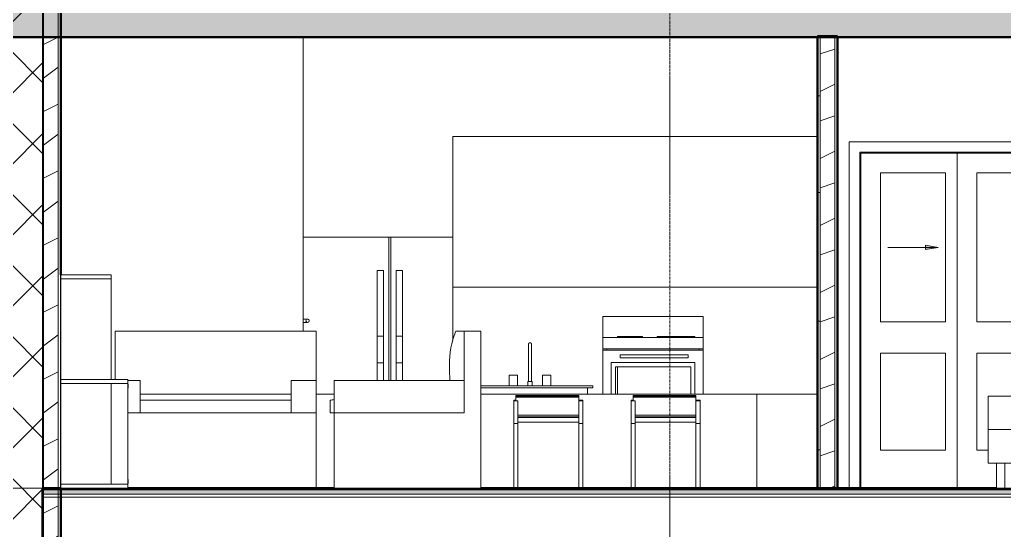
# Model space of a CAD drawing. Header units: inches. Extents: x -4169 to 1833, y -300 to 585.
# Drawn here: x -157.7 to 77.5, y 258 to 379.9 of the extents above; entities that cross this region are included whole.
import ezdxf

# ---------------------------------------------------------------- set-up
doc = ezdxf.new("R2010")
doc.units = ezdxf.units.IN
doc.header["$MEASUREMENT"] = 0
doc.linetypes.add('Grid Line 1_2_', pattern=[0.875, 0.5, -0.125, 0.125, -0.125])
for name, color, linetype, lineweight in [('0-4', 7, 'Continuous', 9), ('0-7', 130, 'Continuous', 5), ('A-DETL-GENF-1', 92, 'Continuous', 13), ('A-DETL-GENF-2', 7, 'Continuous', 9), ('A-DOOR-3', 7, 'Continuous', 9), ('A-DOOR-FRAM-1', 7, 'Continuous', 9), ('A-FLOR-2', 192, 'Continuous', 50), ('A-FLOR-LEVL-1', 51, 'Grid Line 1_2_', 9), ('A-FLOR-MCUT', 51, 'Continuous', 13), ('A-FLOR-PATT-1', 8, 'Continuous', 9), ('A-ROOF-1', 132, 'Continuous', 50), ('A-ROOF-PATT-1', 132, 'Continuous', 9), ('A-WALL-1', 250, 'Continuous', 50), ('A-WALL-2', 10, 'Continuous', 13), ('A-WALL-PATT-1', 7, 'Continuous', 9), ('A-WALL-PATT-2', 253, 'Continuous', 9), ('A-WALL-PATT-4', 252, 'Continuous', 9), ('I-FURN', 30, 'Continuous', 9), ('I-FURN-1', 7, 'Continuous', 9), ('I-WALL-2', 10, 'Continuous', 13), ('P-SANR-FIXT-1', 7, 'Continuous', 9), ('Q-CASE-1', 7, 'Continuous', 9), ('Q-SPCQ-1', 7, 'Continuous', 9), ('S-GRID-1', 1, 'Grid Line 1_2_', 9)]:
    doc.layers.add(name, color=color, linetype=linetype, lineweight=lineweight)
pattern_1 = [(0, (-10964.796, 146.633), (30.72, 7.68), [1.267, -21.773, 1.267, -21.773, -122.88]), (0, (-10964.796, 146.633), (30.72, 7.68), [-46.08, 1.267, -44.813, 1.267, -21.773, -53.76]), (0, (-10964.796, 146.633), (30.72, 7.68), [-115.2, 1.267, -14.093, 1.267, -37.133]), (120, (-10953.276, 150.473), (-22.01108, 22.7643), [1.267, -21.773, 1.267, -21.773, -122.88]), (120, (-10953.276, 150.473), (-22.01108, 22.7643), [-46.08, 1.267, -44.813, 1.267, -21.773, -53.76]), (120, (-10953.276, 150.473), (-22.01108, 22.7643), [-115.2, 1.267, -14.093, 1.267, -37.133]), (240, (-10949.436, 165.833), (-8.70892, -30.4443), [1.267, -21.773, 1.267, -21.773, -122.88]), (240, (-10949.436, 165.833), (-8.70892, -30.4443), [-46.08, 1.267, -44.813, 1.267, -21.773, -53.76]), (240, (-10949.436, 165.833), (-8.70892, -30.4443), [-115.2, 1.267, -14.093, 1.267, -37.133])]
pattern_2 = [(216.87, (-10958.398, 162.627), (47.980943, 31.987086), [7.997, -71.971]), (206.565, (-10948.802, 157.829), (-15.99371, -15.99413), [17.881, -17.881]), (198.435, (-10948.802, 149.832), (-31.98674, -15.99388), [10.115, -40.461])]

# ---------------------------------------------------------------- blocks, each defined once
blk = doc.blocks.new('CTR - 2nd Phase_rvt-2-BUILDING SECTION - EAST_WEST - LOOKING SOUTH')
at = {"layer": 'A-FLOR-LEVL-1'}
blk.add_line((-12558.48, 268), (-9609.49, 268), dxfattribs=at)
blk = doc.blocks.new('FOLDING_SLIDING CLOSET - 48_ x 80_-V88-BUILDING SECTION - EAST_WEST - LOOKING SOUTH')
at = {"layer": 'A-DETL-GENF-1'}
blk.add_hatch(color=256, dxfattribs=at).paths.add_polyline_path([(-11224.12, 325), (-11221.11, 325.53), (-11224.12, 326.06)], flags=0)
at = {"layer": 'A-DETL-GENF-2'}
for p, q in [((-11233.11, 325.53), (-11221.11, 325.53)), ((-11224.12, 326.06), (-11221.11, 325.53)), ((-11224.12, 325), (-11224.12, 326.06)), ((-11221.11, 325.53), (-11224.12, 325))]:
    blk.add_line(p, q, dxfattribs=at)
at = {"layer": 'A-DOOR-3'}
for p, q in [((-11242.36, 350.75), (-11242.36, 268)), ((-11188.86, 350.75), (-11242.36, 350.75)), ((-11188.86, 290), (-11188.86, 350.75)), ((-11239.86, 348.25), (-11239.86, 268)), ((-11239.86, 348.25), (-11191.36, 348.25)), ((-11191.61, 348), (-11216.61, 348)), ((-11216.61, 348), (-11216.61, 268)), ((-11191.61, 290), (-11191.61, 348)), ((-11191.36, 348.25), (-11191.36, 290)), ((-11234.86, 307.75), (-11234.86, 343.31)), ((-11234.86, 343.31), (-11219.36, 343.31)), ((-11219.36, 343.31), (-11219.36, 307.75)), ((-11211.86, 307.75), (-11211.86, 343.31)), ((-11211.86, 343.31), (-11196.36, 343.31)), ((-11196.36, 343.31), (-11196.36, 307.75)), ((-11219.36, 307.75), (-11234.86, 307.75)), ((-11196.36, 307.75), (-11211.86, 307.75)), ((-11234.86, 277.12), (-11234.86, 300.25)), ((-11234.86, 300.25), (-11219.36, 300.25)), ((-11219.36, 300.25), (-11219.36, 277.12)), ((-11211.86, 277.12), (-11211.86, 300.25)), ((-11211.86, 300.25), (-11196.36, 300.25)), ((-11196.36, 300.25), (-11196.36, 290)), ((-11219.36, 277.12), (-11234.86, 277.12)), ((-11209.19, 277.12), (-11211.86, 277.12)), ((-11191.61, 268), (-11191.61, 274)), ((-11191.36, 274), (-11191.36, 268)), ((-11188.86, 268), (-11188.86, 274))]:
    blk.add_line(p, q, dxfattribs=at)
at = {"layer": 'A-DOOR-FRAM-1'}
for p, q in [((-11239.61, 348), (-11239.61, 268)), ((-11239.61, 348), (-11191.61, 348)), ((-11191.61, 348), (-11191.61, 290)), ((-11191.61, 274), (-11191.61, 268))]:
    blk.add_line(p, q, dxfattribs=at)
blk = doc.blocks.new('Bed-Standard - King 78_ x 80_-V89-BUILDING SECTION - EAST_WEST - LOOKING SOUTH')
at = {"layer": 'I-FURN-1'}
for p, q in [((-11143.19, 292), (-11143.19, 290)), ((-11132.19, 293), (-11142.19, 293)), ((-11131.19, 290), (-11131.19, 292)), ((-11209.19, 290), (-11209.19, 282)), ((-11209.19, 290), (-11208.19, 290)), ((-11208.19, 290), (-11130.19, 290)), ((-11130.19, 290), (-11129.19, 290)), ((-11129.19, 282), (-11129.19, 290)), ((-11209.19, 282), (-11209.19, 274)), ((-11209.19, 282), (-11208.19, 282)), ((-11208.19, 282), (-11209.19, 282)), ((-11208.19, 282), (-11130.19, 282)), ((-11130.19, 282), (-11208.19, 282)), ((-11130.19, 282), (-11129.19, 282)), ((-11129.19, 282), (-11130.19, 282)), ((-11129.19, 274), (-11129.19, 282)), ((-11208.19, 274), (-11209.19, 274)), ((-11130.19, 274), (-11208.19, 274)), ((-11207.19, 274), (-11207.19, 268)), ((-11207.19, 274), (-11207.19, 268)), ((-11205.19, 268), (-11205.19, 274)), ((-11205.19, 268), (-11205.19, 274)), ((-11133.19, 274), (-11133.19, 268)), ((-11133.19, 274), (-11133.19, 268)), ((-11131.19, 268), (-11131.19, 274)), ((-11131.19, 268), (-11131.19, 274)), ((-11129.19, 274), (-11130.19, 274)), ((-11206.19, 268), (-11207.16, 268)), ((-11205.21, 268), (-11206.19, 268)), ((-11132.19, 268), (-11133.16, 268)), ((-11131.21, 268), (-11132.19, 268))]:
    blk.add_line(p, q, dxfattribs=at)
for centre, start, end in [((-11142.19, 292), 90, 180), ((-11132.19, 292), 0, 90)]:
    blk.add_arc(centre, 1, start, end, dxfattribs=at)
blk = doc.blocks.new('Entertainment_Center_14771 - Entertainment_Center_14771-1372851-BUILDING SECTION - EAST_WEST - LOOKING SOUTH')
at = {"layer": 'I-FURN-1'}
for p, q in [((-11122.92, 53), (-11122.92, 54)), ((-11122.79, 54), (-11122.92, 54)), ((-11122.92, 29), (-11122.92, 53)), ((-11122.79, 54), (-11122.79, 53)), ((-11122.79, 54), (-11110.79, 54)), ((-11122.79, 53), (-11122.79, 54)), ((-11122.79, 53), (-11122.79, 29)), ((-11110.79, 53), (-11122.79, 53)), ((-11122.79, 53), (-11110.79, 53)), ((-11122.79, 29), (-11122.79, 53)), ((-11110.79, 54), (-11110.79, 53)), ((-11110.79, 53), (-11110.79, 29)), ((-11122.92, 28), (-11122.92, 29)), ((-11122.92, 29), (-11122.79, 29)), ((-11122.79, 29), (-11122.79, 28)), ((-11122.79, 29), (-11106.79, 29)), ((-11122.79, 28), (-11122.79, 29)), ((-11106.79, 29), (-11106.79, 28)), ((-11122.92, 4), (-11122.92, 28)), ((-11122.79, 28), (-11122.79, 4)), ((-11106.79, 28), (-11122.79, 28)), ((-11122.79, 28), (-11110.79, 28)), ((-11122.79, 4), (-11122.79, 28)), ((-11110.79, 28), (-11110.79, 4)), ((-11106.79, 4), (-11106.79, 28)), ((-11106.76, 26.87), (-11106.76, 27.87)), ((-11106.76, 4.12), (-11106.76, 5.12)), ((-11122.92, 3), (-11122.92, 4)), ((-11122.92, 3), (-11122.79, 3)), ((-11122.79, 4), (-11122.79, 3)), ((-11110.79, 4), (-11122.79, 4)), ((-11122.79, 4), (-11106.79, 4)), ((-11122.79, 3), (-11122.79, 4)), ((-11106.79, 3), (-11122.79, 3)), ((-11106.79, 3), (-11106.79, 4))]:
    blk.add_line(p, q, dxfattribs=at)
blk = doc.blocks.new('Couch-Both_Arms-Generic - 1-1372852-BUILDING SECTION - EAST_WEST - LOOKING SOUTH')
at = {"layer": 'I-FURN'}
for p, q in [((-11026.52, 40.5), (-11028.52, 40.5)), ((-11030.02, 32.37), (-11030.02, 32.12)), ((-11057.52, 28.75), (-11057.52, 21)), ((-11026.52, 28.75), (-11057.52, 28.75)), ((-11026.52, 21), (-11026.52, 28.75)), ((-11058.52, 21), (-11058.52, 24)), ((-11057.52, 21), (-11058.52, 21)), ((-11057.52, 21), (-11026.52, 21))]:
    blk.add_line(p, q, dxfattribs=at)
for centre, radius, start, end in [((-11007.26, 32.37), 22.76, 159.0802, 180), ((-10982.5, 32.12), 47.51, 180, 184.0748), ((-11042.64, -59.26), 84.76, 100.111, 100.7955)]:
    blk.add_arc(centre, radius, start, end, dxfattribs=at)
at = {"layer": 'I-FURN-1'}
for p, q in [((-11026.52, 40.5), (-11022.52, 40.5)), ((-11026.52, 28.75), (-11026.52, 40.5)), ((-11022.52, 40.5), (-11022.52, 3)), ((-11057.52, 28.75), (-11026.52, 28.75)), ((-11057.52, 3), (-11057.52, 28.75)), ((-11022.52, 3), (-11057.52, 3))]:
    blk.add_line(p, q, dxfattribs=at)
blk = doc.blocks.new('Couch-Both_Arms-Generic - 2-V91-BUILDING SECTION - EAST_WEST - LOOKING SOUTH')
at = {"layer": 'I-FURN'}
for p, q in [((-11369.66, 305.5), (-11417.66, 305.5)), ((-11417.66, 305.5), (-11417.66, 294)), ((-11369.66, 293.75), (-11369.66, 305.5)), ((-11411.66, 293.75), (-11414.61, 293.75)), ((-11411.66, 290.5), (-11411.66, 293.75)), ((-11369.66, 293.75), (-11375.66, 293.75)), ((-11375.66, 293.75), (-11375.66, 290.5)), ((-11369.66, 286), (-11369.66, 293.75)), ((-11375.66, 290.5), (-11411.66, 290.5)), ((-11411.66, 290.5), (-11411.66, 286)), ((-11375.66, 286), (-11375.66, 290.5)), ((-11411.66, 289), (-11375.66, 289)), ((-11414.61, 286), (-11411.66, 286)), ((-11411.66, 286), (-11375.66, 286)), ((-11375.66, 286), (-11369.66, 286))]:
    blk.add_line(p, q, dxfattribs=at)
at = {"layer": 'I-FURN-1'}
blk.add_line((-11369.66, 286), (-11369.66, 268), dxfattribs=at)
blk = doc.blocks.new('Refrigerator_-_Side-by-Side_6047 - 36_ X 30_-V95-BUILDING SECTION - EAST_WEST - LOOKING SOUTH')
at = {"layer": 'Q-SPCQ-1'}
for p, q in [((-11352.29, 328), (-11372.79, 328)), ((-11351.79, 328), (-11352.29, 328)), ((-11352.29, 293.75), (-11352.29, 328)), ((-11351.79, 328), (-11351.79, 293.75)), ((-11337.04, 328), (-11351.79, 328)), ((-11337.04, 303.27), (-11337.04, 328)), ((-11355.07, 304.29), (-11355.07, 320)), ((-11355.07, 320), (-11353.55, 320)), ((-11353.55, 320), (-11353.55, 304.29)), ((-11350.53, 304.29), (-11350.53, 320)), ((-11349.01, 320), (-11350.53, 320)), ((-11349.01, 320), (-11349.01, 304.29)), ((-11355.07, 297.94), (-11355.07, 304.29)), ((-11355.07, 304.29), (-11353.55, 304.29)), ((-11353.55, 304.29), (-11353.55, 297.94)), ((-11350.53, 297.94), (-11350.53, 304.29)), ((-11349.01, 304.29), (-11350.53, 304.29)), ((-11349.01, 304.29), (-11349.01, 297.94)), ((-11355.07, 293.75), (-11355.07, 297.94)), ((-11355.07, 297.94), (-11353.55, 297.94)), ((-11353.55, 297.94), (-11353.55, 293.75)), ((-11350.53, 293.75), (-11350.53, 297.94)), ((-11349.01, 297.94), (-11350.53, 297.94)), ((-11349.01, 297.94), (-11349.01, 293.75))]:
    blk.add_line(p, q, dxfattribs=at)
blk = doc.blocks.new('OD_CW_Base Cabinet - OD_CW_Base Cabinet-1913026-BUILDING SECTION - EAST_WEST - LOOKING SOUTH')
at = {"layer": 'Q-CASE-1'}
blk.add_line((-11249.94, 290.5), (-11264.42, 290.5), dxfattribs=at)
blk = doc.blocks.new('Sink Kitchen-Single - 30_ x 21_-V96-BUILDING SECTION - EAST_WEST - LOOKING SOUTH')
at = {"layer": 'P-SANR-FIXT-1'}
for p, q in [((-11318.98, 299.87), (-11318.98, 293.5)), ((-11318.98, 299.87), (-11318.98, 298.5)), ((-11318.23, 293.5), (-11318.23, 299.87)), ((-11318.23, 298.5), (-11318.23, 299.87)), ((-11318.97, 298.5), (-11318.97, 298.5)), ((-11318.24, 298.5), (-11318.24, 298.5)), ((-11323.6, 295), (-11323.6, 292.5)), ((-11323.6, 295), (-11321.6, 295)), ((-11321.6, 292.5), (-11321.6, 295)), ((-11315.6, 295), (-11315.6, 292.5)), ((-11315.6, 295), (-11313.6, 295)), ((-11313.6, 292.5), (-11313.6, 295)), ((-11330.34, 292.5), (-11303.6, 292.5)), ((-11303.6, 292), (-11330.34, 292)), ((-11319.1, 293.5), (-11319.1, 292.5)), ((-11319.1, 293.5), (-11318.1, 293.5)), ((-11318.1, 292.5), (-11318.1, 293.5)), ((-11304.85, 290.5), (-11304.85, 292)), ((-11303.6, 292), (-11303.6, 292.5))]:
    blk.add_line(p, q, dxfattribs=at)
at = {"layer": 'P-SANR-FIXT-1', "flags": 128}
for points in [[(-11318.98, 302.37), (-11318.98, 302.39), (-11318.98, 302.4), (-11318.97, 302.42), (-11318.97, 302.43), (-11318.97, 302.45), (-11318.97, 302.46), (-11318.96, 302.48), (-11318.96, 302.49), (-11318.95, 302.51), (-11318.95, 302.52), (-11318.94, 302.53), (-11318.93, 302.55), (-11318.93, 302.56), (-11318.92, 302.57), (-11318.91, 302.59), (-11318.9, 302.6), (-11318.89, 302.61), (-11318.88, 302.62), (-11318.87, 302.63), (-11318.86, 302.64), (-11318.85, 302.65), (-11318.84, 302.66), (-11318.83, 302.67), (-11318.82, 302.68), (-11318.8, 302.69), (-11318.79, 302.7), (-11318.78, 302.71), (-11318.77, 302.71), (-11318.75, 302.72), (-11318.74, 302.72), (-11318.72, 302.73), (-11318.71, 302.73), (-11318.7, 302.74), (-11318.68, 302.74), (-11318.67, 302.74), (-11318.65, 302.75), (-11318.64, 302.75), (-11318.62, 302.75), (-11318.61, 302.75), (-11318.6, 302.75)], [(-11318.98, 302.37), (-11318.98, 302.37), (-11318.98, 302.37), (-11318.98, 302.36), (-11318.98, 302.34), (-11318.98, 302.33), (-11318.98, 302.3), (-11318.98, 302.28), (-11318.98, 302.25), (-11318.98, 302.21), (-11318.98, 302.18), (-11318.98, 302.14), (-11318.98, 302.09), (-11318.98, 302.04), (-11318.98, 301.99), (-11318.98, 301.94), (-11318.98, 301.88), (-11318.98, 301.82), (-11318.98, 301.75), (-11318.98, 301.69), (-11318.98, 301.62), (-11318.98, 301.54), (-11318.98, 301.47), (-11318.98, 301.39), (-11318.98, 301.31), (-11318.98, 301.23), (-11318.98, 301.14), (-11318.98, 301.05), (-11318.98, 300.96), (-11318.98, 300.87), (-11318.98, 300.78), (-11318.98, 300.69), (-11318.98, 300.59), (-11318.98, 300.5), (-11318.98, 300.4), (-11318.98, 300.3), (-11318.98, 300.2), (-11318.98, 300.1), (-11318.98, 300), (-11318.98, 299.9), (-11318.98, 299.87)], [(-11318.98, 302.3), (-11318.98, 302.32), (-11318.98, 302.34), (-11318.98, 302.35), (-11318.98, 302.36), (-11318.98, 302.37), (-11318.98, 302.37)], [(-11318.98, 299.87), (-11318.98, 299.97), (-11318.98, 300.07), (-11318.98, 300.17), (-11318.98, 300.27), (-11318.98, 300.37), (-11318.98, 300.47), (-11318.98, 300.57), (-11318.98, 300.66), (-11318.98, 300.76), (-11318.98, 300.85), (-11318.98, 300.94), (-11318.98, 301.03), (-11318.98, 301.12), (-11318.98, 301.2), (-11318.98, 301.29), (-11318.98, 301.37), (-11318.98, 301.45), (-11318.98, 301.52), (-11318.98, 301.6), (-11318.98, 301.67), (-11318.98, 301.74), (-11318.98, 301.8), (-11318.98, 301.86), (-11318.98, 301.92), (-11318.98, 301.98), (-11318.98, 302.03), (-11318.98, 302.08), (-11318.98, 302.13), (-11318.98, 302.17)], [(-11318.6, 302.75), (-11318.59, 302.75), (-11318.57, 302.75), (-11318.56, 302.75), (-11318.54, 302.75), (-11318.53, 302.74), (-11318.51, 302.74), (-11318.5, 302.74), (-11318.48, 302.73), (-11318.47, 302.73), (-11318.46, 302.72), (-11318.44, 302.71), (-11318.43, 302.71), (-11318.42, 302.7), (-11318.4, 302.69), (-11318.39, 302.68), (-11318.38, 302.68), (-11318.37, 302.67), (-11318.35, 302.66), (-11318.34, 302.65), (-11318.33, 302.64), (-11318.32, 302.63), (-11318.31, 302.61), (-11318.3, 302.6), (-11318.3, 302.59), (-11318.29, 302.58), (-11318.28, 302.56), (-11318.27, 302.55), (-11318.26, 302.54), (-11318.26, 302.52), (-11318.25, 302.51), (-11318.25, 302.5), (-11318.24, 302.48), (-11318.24, 302.47), (-11318.24, 302.45), (-11318.23, 302.44), (-11318.23, 302.42), (-11318.23, 302.41), (-11318.23, 302.39), (-11318.23, 302.38), (-11318.23, 302.37)], [(-11318.23, 299.87), (-11318.23, 299.97), (-11318.23, 300.07), (-11318.23, 300.17), (-11318.23, 300.27), (-11318.23, 300.37), (-11318.23, 300.47), (-11318.23, 300.57), (-11318.23, 300.66), (-11318.23, 300.76), (-11318.23, 300.85), (-11318.23, 300.94), (-11318.23, 301.03), (-11318.23, 301.12), (-11318.23, 301.2), (-11318.23, 301.29), (-11318.23, 301.37), (-11318.23, 301.45), (-11318.23, 301.52), (-11318.23, 301.6), (-11318.23, 301.67), (-11318.23, 301.74), (-11318.23, 301.8), (-11318.23, 301.86), (-11318.23, 301.92), (-11318.23, 301.98), (-11318.23, 302.03), (-11318.23, 302.08), (-11318.23, 302.13), (-11318.23, 302.17), (-11318.23, 302.21), (-11318.23, 302.24), (-11318.23, 302.27), (-11318.23, 302.3), (-11318.23, 302.32), (-11318.23, 302.34), (-11318.23, 302.35), (-11318.23, 302.36), (-11318.23, 302.37), (-11318.23, 302.37), (-11318.23, 302.37)], [(-11318.23, 302.37), (-11318.23, 302.37), (-11318.23, 302.36), (-11318.23, 302.34), (-11318.23, 302.33), (-11318.23, 302.3), (-11318.23, 302.28)], [(-11318.23, 302.14), (-11318.23, 302.09), (-11318.23, 302.04), (-11318.23, 301.99), (-11318.23, 301.94), (-11318.23, 301.88), (-11318.23, 301.82), (-11318.23, 301.75), (-11318.23, 301.69), (-11318.23, 301.62), (-11318.23, 301.54), (-11318.23, 301.47), (-11318.23, 301.39), (-11318.23, 301.31), (-11318.23, 301.23), (-11318.23, 301.14), (-11318.23, 301.05), (-11318.23, 300.96), (-11318.23, 300.87), (-11318.23, 300.78), (-11318.23, 300.69), (-11318.23, 300.59), (-11318.23, 300.5), (-11318.23, 300.4), (-11318.23, 300.3), (-11318.23, 300.2), (-11318.23, 300.1), (-11318.23, 300), (-11318.23, 299.9), (-11318.23, 299.87)]]:
    blk.add_lwpolyline(points, dxfattribs=at)
blk = doc.blocks.new('OD_CW_Upper Cabinet - OD_CW_Upper Cabinet-1912994-BUILDING SECTION - EAST_WEST - LOOKING SOUTH')
at = {"layer": 'Q-CASE-1'}
for p, q in [((-11249.94, 352), (-11337.04, 352)), ((-11337.04, 352), (-11337.04, 328)), ((-11337.04, 316), (-11249.94, 316))]:
    blk.add_line(p, q, dxfattribs=at)
blk = doc.blocks.new('Bar_Stool_6722_1_ - Bar_Stool_6722_1_-V84-BUILDING SECTION - EAST_WEST - LOOKING SOUTH')
at = {"layer": 'I-FURN-1'}
for p, q in [((-10133, 290.12), (-10148, 290.12)), ((-10148, 289.98), (-10148, 290.12)), ((-10148, 289.73), (-10148, 289.98)), ((-10148, 289.98), (-10133, 289.98)), ((-10148, 288.84), (-10148, 289.73)), ((-10148, 289.73), (-10133, 289.73)), ((-10133, 290.12), (-10133, 289.98)), ((-10133, 289.98), (-10133, 289.73)), ((-10133, 289.73), (-10133, 288.84)), ((-10148.5, 289.01), (-10148.5, 288.84)), ((-10148, 289.01), (-10148.5, 289.01)), ((-10148.5, 288.84), (-10147.5, 288.84)), ((-10148.5, 288.84), (-10148.5, 283.5)), ((-10147.5, 288.84), (-10147.5, 283.5)), ((-10132, 289.01), (-10133, 289.01)), ((-10133, 288.84), (-10132, 288.84)), ((-10133, 288.84), (-10133, 283.5)), ((-10132, 288.84), (-10132, 289.01)), ((-10132, 288.84), (-10132, 283.5)), ((-10147.5, 285.46), (-10133, 285.46)), ((-10133, 285.04), (-10147.5, 285.04)), ((-10147.5, 284.86), (-10133, 284.86)), ((-10148.5, 283.5), (-10147.5, 283.5)), ((-10148.5, 268), (-10148.5, 283.5)), ((-10147.5, 283.75), (-10133, 283.75)), ((-10147.5, 283.5), (-10147.5, 268)), ((-10133, 283.5), (-10132, 283.5)), ((-10133, 268), (-10133, 283.5)), ((-10132, 283.5), (-10132, 268))]:
    blk.add_line(p, q, dxfattribs=at)
blk = doc.blocks.new('OD_CW_Base Cabinet - OD_CW_Base Cabinet-1913094-BUILDING SECTION - EAST_WEST - LOOKING SOUTH')
at = {"layer": 'Q-CASE-1'}
for p, q in [((-11365.34, 290.5), (-11369.66, 290.5)), ((-11264.42, 290.5), (-11330.34, 290.5)), ((-11264.42, 290.5), (-11264.42, 268))]:
    blk.add_line(p, q, dxfattribs=at)
blk = doc.blocks.new('Range - 24_ x 24_-V97-BUILDING SECTION - EAST_WEST - LOOKING SOUTH')
at = {"layer": 'Q-SPCQ-1'}
for p, q in [((-11301.21, 304), (-11301.21, 309)), ((-11301.21, 309), (-11277.21, 309)), ((-11277.21, 309), (-11277.21, 304)), ((-11301.21, 304), (-11301.21, 301.26)), ((-11277.21, 304), (-11301.21, 304)), ((-11297.71, 304.25), (-11297.71, 304)), ((-11297.71, 304.25), (-11291.71, 304.25)), ((-11291.71, 304), (-11291.71, 304.25)), ((-11288.21, 304.25), (-11288.21, 304)), ((-11288.21, 304.25), (-11287.23, 304.25)), ((-11287.21, 304.25), (-11287.21, 304)), ((-11287.21, 304.25), (-11280.21, 304.25)), ((-11280.21, 304), (-11280.21, 304.25)), ((-11280.19, 304.25), (-11279.21, 304.25)), ((-11279.21, 304), (-11279.21, 304.25)), ((-11277.21, 301.26), (-11277.21, 304)), ((-11301.21, 301.26), (-11301.21, 301.01)), ((-11301.21, 301.26), (-11277.21, 301.26)), ((-11301.21, 301.01), (-11301.21, 290.5)), ((-11277.21, 301.01), (-11301.21, 301.01)), ((-11300.21, 301.01), (-11300.21, 301.26)), ((-11278.21, 301.26), (-11278.21, 301.01)), ((-11277.21, 301.01), (-11277.21, 301.26)), ((-11277.21, 290.5), (-11277.21, 301.01)), ((-11297.09, 299.9), (-11297.09, 299.15)), ((-11280.82, 299.9), (-11297.09, 299.9)), ((-11297.09, 299.15), (-11280.82, 299.15)), ((-11280.82, 299.15), (-11280.82, 299.9)), ((-11299.21, 298), (-11299.21, 290.5)), ((-11279.21, 298), (-11299.21, 298)), ((-11298.21, 297), (-11280.21, 297)), ((-11298.21, 290.5), (-11298.21, 297)), ((-11297.71, 297), (-11297.71, 290.5)), ((-11280.21, 297), (-11280.21, 290.5)), ((-11279.21, 290.5), (-11279.21, 298))]:
    blk.add_line(p, q, dxfattribs=at)
blk = doc.blocks.new('CTR - 1st Phase - Unit Layouts_rvt-2-BUILDING SECTION - EAST_WEST - LOOKING SOUTH')
at = {"layer": 'A-WALL-PATT-1'}
h = blk.add_hatch(dxfattribs=at)
h.set_pattern_fill('FP_21', color=256, style=0, pattern_type=2)
h.set_pattern_definition(pattern_1)
h.paths.add_polyline_path([(-11249.31, 268), (-11249.31, 376), (-11249.94, 376), (-11249.94, 268)], flags=0)
h = blk.add_hatch(dxfattribs=at)
h.set_pattern_fill('FP_21', color=256, style=0, pattern_type=2)
h.set_pattern_definition(pattern_1)
h.paths.add_polyline_path([(-11245.19, 268), (-11245.19, 376), (-11245.81, 376), (-11245.81, 268)], flags=0)
at = {"layer": 'A-WALL-PATT-2'}
h = blk.add_hatch(dxfattribs=at)
h.set_pattern_fill('FP_24', color=256, style=0, pattern_type=2)
h.set_pattern_definition(pattern_2)
h.paths.add_polyline_path([(-11245.81, 268), (-11245.81, 376), (-11249.31, 376), (-11249.31, 268)], flags=0)
at = {"layer": 'A-WALL-1'}
for p, q in [((-11245.19, 376), (-11249.94, 376)), ((-11249.94, 376), (-11249.94, 268)), ((-11245.19, 268), (-11245.19, 376)), ((-11249.94, 268), (-11245.19, 268))]:
    blk.add_line(p, q, dxfattribs=at)
at = {"layer": 'A-WALL-2'}
for p, q in [((-11249.31, 376), (-11249.31, 268)), ((-11245.81, 376), (-11245.81, 268))]:
    blk.add_line(p, q, dxfattribs=at)
at = {"layer": '0-4'}
for name, p in [('OD_CW_Upper Cabinet - OD_CW_Upper Cabinet-1912994-BUILDING SECTION - EAST_WEST - LOOKING SOUTH', (0, 0)), ('FOLDING_SLIDING CLOSET - 48_ x 80_-V88-BUILDING SECTION - EAST_WEST - LOOKING SOUTH', (0, 0)), ('Refrigerator_-_Side-by-Side_6047 - 36_ X 30_-V95-BUILDING SECTION - EAST_WEST - LOOKING SOUTH', (0, 0)), ('Entertainment_Center_14771 - Entertainment_Center_14771-1372851-BUILDING SECTION - EAST_WEST - LOOKING SOUTH', (-307.82, 265)), ('Range - 24_ x 24_-V97-BUILDING SECTION - EAST_WEST - LOOKING SOUTH', (0, 0)), ('Couch-Both_Arms-Generic - 2-V91-BUILDING SECTION - EAST_WEST - LOOKING SOUTH', (0, 0)), ('Couch-Both_Arms-Generic - 1-1372852-BUILDING SECTION - EAST_WEST - LOOKING SOUTH', (-307.82, 265)), ('Sink Kitchen-Single - 30_ x 21_-V96-BUILDING SECTION - EAST_WEST - LOOKING SOUTH', (0, 0)), ('Bed-Standard - King 78_ x 80_-V89-BUILDING SECTION - EAST_WEST - LOOKING SOUTH', (0, 0)), ('OD_CW_Base Cabinet - OD_CW_Base Cabinet-1913094-BUILDING SECTION - EAST_WEST - LOOKING SOUTH', (0, 0)), ('Bar_Stool_6722_1_ - Bar_Stool_6722_1_-V84-BUILDING SECTION - EAST_WEST - LOOKING SOUTH', (-1173.96, 0)), ('Bar_Stool_6722_1_ - Bar_Stool_6722_1_-V84-BUILDING SECTION - EAST_WEST - LOOKING SOUTH', (-1145.96, 0)), ('OD_CW_Base Cabinet - OD_CW_Base Cabinet-1913026-BUILDING SECTION - EAST_WEST - LOOKING SOUTH', (0, 0))]:
    blk.add_blockref(name, p, dxfattribs=at)
blk = doc.blocks.new('HOLLOW METAL - UNIT DOOR-1759293-BUILDING SECTION - EAST_WEST - LOOKING SOUTH')
at = {"layer": 'A-DOOR-3'}
for p, q in [((-11372.29, 176.39), (-11372.79, 176.39)), ((-11372.79, 175.61), (-11372.29, 175.61))]:
    blk.add_line(p, q, dxfattribs=at)
at = {"layer": 'A-DOOR-3', "flags": 128}
for points in [[(-11372.29, 176.39), (-11372.27, 176.39), (-11372.25, 176.39), (-11372.22, 176.39), (-11372.2, 176.39), (-11372.18, 176.39), (-11372.15, 176.39), (-11372.13, 176.39), (-11372.11, 176.39), (-11372.09, 176.39), (-11372.06, 176.39), (-11372.04, 176.39), (-11372.02, 176.39), (-11372, 176.39), (-11371.98, 176.39), (-11371.96, 176.39), (-11371.94, 176.39), (-11371.92, 176.39), (-11371.9, 176.39), (-11371.89, 176.39), (-11371.87, 176.39), (-11371.85, 176.39), (-11371.84, 176.39), (-11371.82, 176.39), (-11371.81, 176.39)], [(-11371.66, 176.39), (-11371.64, 176.39), (-11371.62, 176.39), (-11371.61, 176.38), (-11371.59, 176.38), (-11371.58, 176.37), (-11371.56, 176.37), (-11371.55, 176.36)], [(-11371.79, 175.61), (-11371.81, 175.61), (-11371.82, 175.61), (-11371.83, 175.61), (-11371.85, 175.61), (-11371.87, 175.61), (-11371.88, 175.61), (-11371.9, 175.61), (-11371.92, 175.61), (-11371.94, 175.61), (-11371.95, 175.61), (-11371.97, 175.61), (-11371.99, 175.61), (-11372.01, 175.61), (-11372.04, 175.61), (-11372.06, 175.61), (-11372.08, 175.61), (-11372.1, 175.61), (-11372.12, 175.61), (-11372.15, 175.61), (-11372.17, 175.61), (-11372.19, 175.61), (-11372.22, 175.61), (-11372.24, 175.61), (-11372.26, 175.61), (-11372.29, 175.61), (-11372.29, 175.61)], [(-11371.46, 175.69), (-11371.48, 175.68), (-11371.49, 175.67), (-11371.5, 175.66), (-11371.52, 175.65), (-11371.53, 175.65), (-11371.55, 175.64), (-11371.56, 175.63)], [(-11371.34, 175.85), (-11371.35, 175.83), (-11371.35, 175.82), (-11371.36, 175.8), (-11371.37, 175.79), (-11371.38, 175.78), (-11371.39, 175.76), (-11371.4, 175.75)], [(-11371.39, 176.24), (-11371.38, 176.23), (-11371.37, 176.21), (-11371.36, 176.2), (-11371.36, 176.19), (-11371.35, 176.17), (-11371.34, 176.16), (-11371.34, 176.14)], [(-11371.32, 176.1), (-11371.32, 176.08), (-11371.31, 176.07), (-11371.31, 176.05), (-11371.31, 176.04), (-11371.31, 176.02), (-11371.31, 176), (-11371.31, 176)], [(-11371.31, 176), (-11371.31, 175.98), (-11371.31, 175.97), (-11371.31, 175.95), (-11371.31, 175.94), (-11371.32, 175.92), (-11371.32, 175.91)]]:
    blk.add_lwpolyline(points, dxfattribs=at)
at = {"layer": 'A-DOOR-3'}
for start, end in [(0, 180), (180, 0)]:
    blk.add_arc((-11371.7, 176), 0.394, start, end, dxfattribs=at)
blk = doc.blocks.new('CTR - 1st Phase - Common Walls_rvt-2-BUILDING SECTION - EAST_WEST - LOOKING SOUTH')
at = {"layer": 'A-WALL-PATT-1'}
h = blk.add_hatch(dxfattribs=at)
h.set_pattern_fill('FP_21', color=256, style=0, pattern_type=2)
h.set_pattern_definition(pattern_1)
h.paths.add_polyline_path([(-11430.61, -128), (-11430.61, 136), (-11430.74, 136), (-11430.74, 187), (-11430.61, 187), (-11430.61, 268), (-11430.74, 268), (-11430.74, 319), (-11430.61, 319), (-11430.61, 398), (-11431.24, 398), (-11431.24, -128)], flags=0)
at = {"layer": 'A-WALL-PATT-2'}
h = blk.add_hatch(dxfattribs=at)
h.set_pattern_fill('FP_24', color=256, style=0, pattern_type=2)
h.set_pattern_definition(pattern_2)
h.paths.add_polyline_path([(-11431.24, -128), (-11431.24, 398), (-11434.74, 398), (-11434.74, -128), (-11433.81, -128)], flags=0)
at = {"layer": 'A-WALL-PATT-4'}
h = blk.add_hatch(dxfattribs=at)
h.set_pattern_fill('FP_35', color=256, style=0, pattern_type=2)
h.set_pattern_definition([(45, (-10964.796, 146.633), (-8.48528, 8.48528), []), (135, (-10964.796, 146.633), (-8.48528, -8.48528), [])])
h.paths.add_polyline_path([(-11441.88, -128), (-11434.99, -128), (-11434.99, 398), (-11442.99, 398), (-11442.99, -128)], flags=0)
at = {"layer": 'A-FLOR-LEVL-1'}
blk.add_line((-12558.48, 268), (-9609.49, 268), dxfattribs=at)
at = {"layer": 'A-WALL-1'}
for p, q in [((-11430.61, 319), (-11430.61, 398)), ((-11430.61, 187), (-11430.61, 268))]:
    blk.add_line(p, q, dxfattribs=at)
at = {"layer": 'A-WALL-2'}
for p, q in [((-11434.99, 398), (-11434.99, -128)), ((-11434.74, 398), (-11434.74, -128)), ((-11431.24, 398), (-11431.24, -128))]:
    blk.add_line(p, q, dxfattribs=at)
at = {"layer": 'I-WALL-2'}
blk.add_line((-11372.79, 375.7), (-11372.79, 305.5), dxfattribs=at)
at = {"layer": '0-4'}
blk.add_blockref('HOLLOW METAL - UNIT DOOR-1759293-BUILDING SECTION - EAST_WEST - LOOKING SOUTH', (0, 132), dxfattribs=at)

msp = doc.modelspace()

# ---------------------------------------------------------------- hatches: boundary and pattern name
at = {"layer": 'A-FLOR-PATT-1'}
h = msp.add_hatch(dxfattribs=at)
h.set_pattern_fill('FP_22', color=256, style=0, pattern_type=2)
h.set_pattern_definition([(50, (317.997, 146.633), (27.5427, -2.4099), [2.88, -31.68]), (355, (317.997, 146.633), (-5.32784, 28.8843), [2.304, -25.344]), (100.451, (320.293, 146.432), (22.2153, 26.4739), [2.448, -26.924]), (46.184, (317.997, 154.313), (40.9819, -6.3564), [4.32, -47.52]), (96.636, (321.413, 153.784), (35.8907, 37.4062), [3.671, -40.386]), (351.184, (317.997, 154.313), (35.891, 37.4062), [3.456, -38.016]), (21, (321.837, 152.393), (22.92104, -15.46073), [2.88, -31.68]), (326, (321.837, 152.393), (9.3435, 27.84574), [2.304, -25.344]), (71.451, (323.748, 151.105), (32.26477, 12.3844), [2.448, -26.924]), (37.5, (317.997, 146.633), (0.466855, 12.78271), [1.267, -23.77, 1.267, -24.461, -25.44]), (37.5, (317.997, 146.633), (0.466855, 12.78271), [-50.765, 1.267, -24.173]), (7.5, (317.997, 146.633), (10.10159, 15.14509), [1.267, -13.402, 1.267, -23.194, -9.696]), (7.5, (317.997, 146.633), (10.10159, 15.14509), [-39.13, 1.267, -8.429]), (327.5, (309.434, 146.633), (20.49916, -0.86578), [1.267, -8.333, 1.267, -28.685, -39.744]), (327.5, (309.434, 146.633), (20.49916, -0.86578), [-39.552, 1.267, -38.477]), (317.5, (305.594, 146.633), (22.39478, 3.8443), [1.267, -11.213, 1.267, -18.624, -28.224]), (317.5, (305.594, 146.633), (22.39478, 3.8443), [-32.371, 1.267, -26.957])])
h.paths.add_polyline_path([(-791.4672, 266.625), (-264.1964, 266.625), (-264.1964, 267.625), (-833.0464, 267.625), (-833.0464, 266.625), (-812.9949, 266.625)], flags=0)
h.paths.add_polyline_path([(-145.6366, 266.625), (1299.8536, 266.625), (1299.8536, 267.625), (-152.1964, 267.625), (-152.1964, 266.625)], flags=0)
at = {"layer": 'A-ROOF-PATT-1'}
h = msp.add_hatch(dxfattribs=at)
h.set_pattern_fill('FP_26', color=256, style=0, pattern_type=2)
h.set_pattern_definition([(0, (317.997, 146.633), (0, 4.798), []), (315, (317.997, 146.633), (4.798427, 0), [6.786, -6.786]), (45, (317.997, 146.633), (4.798427, 0), [6.786, -6.786])])
h.paths.add_polyline_path([(-791.4672, 375.7031), (1294.3536, 375.7031), (1294.3536, 402.5193), (-827.5464, 402.5193), (-827.5464, 375.7031)], flags=0)

# ---------------------------------------------------------------- linework, layer by layer
at = {"layer": 'A-FLOR-2'}
for p, q in [((-147.9464, 268), (-152.1964, 268)), ((-152.1964, 268), (-152.1964, 240.75)), ((-82.5464, 268), (-131.8214, 268)), ((75.6287, 268), (-47.5464, 268))]:
    msp.add_line(p, q, dxfattribs=at)
at = {"layer": 'A-FLOR-LEVL-1'}
msp.add_line((-1101.901, 268), (1674.0755, 268), dxfattribs=at)
at = {"layer": 'A-FLOR-MCUT'}
for p, q in [((1299.8536, 267.875), (-152.1964, 267.875)), ((1299.8536, 267.625), (-152.1964, 267.625)), ((1299.8536, 266.625), (-152.1964, 266.625)), ((1299.8536, 265.875), (-152.1964, 265.875))]:
    msp.add_line(p, q, dxfattribs=at)
at = {"layer": 'A-ROOF-1'}
msp.add_line((-827.5464, 375.7031), (1294.3536, 375.7031), dxfattribs=at)
at = {"layer": 'S-GRID-1'}
msp.add_line((-2.3964, -159.8356), (-2.3964, 470.5), dxfattribs=at)

# ---------------------------------------------------------------- block references
at = {"layer": '0-7'}
for name in ['CTR - 2nd Phase_rvt-2-BUILDING SECTION - EAST_WEST - LOOKING SOUTH', 'CTR - 1st Phase - Common Walls_rvt-2-BUILDING SECTION - EAST_WEST - LOOKING SOUTH', 'CTR - 1st Phase - Unit Layouts_rvt-2-BUILDING SECTION - EAST_WEST - LOOKING SOUTH']:
    msp.add_blockref(name, (11282.793, 0), dxfattribs=at)

doc.saveas('drawing.dxf')
